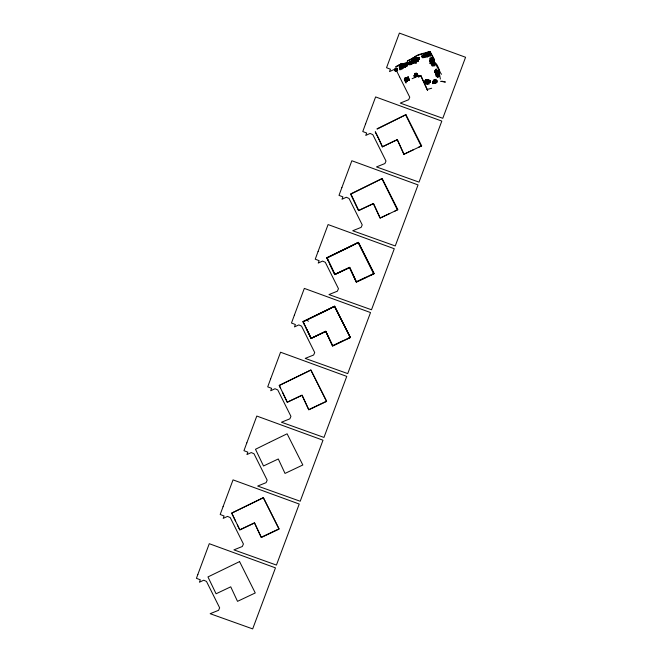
<?xml version="1.0" encoding="UTF-8"?>
<svg xmlns="http://www.w3.org/2000/svg" width="662" height="662" viewBox="0 0 662 662"><rect width="100%" height="100%" fill="white"/><g stroke="black" fill="none" stroke-linecap="round" stroke-linejoin="round"><path stroke-width="0.99" d="M395.611 71.479L396.323 71.173L395.611 71.479L395.479 70.122C393.393 70.064 396.323 71.703 397.605 70.611L397.407 68.583L394.66 68.831L394.858 70.867M395.545 70.801L395.636 71.239M400.535 64.76L399.161 64.884L399.211 65.687L400.593 65.563L400.469 64.082L407.974 62.708M400.113 67.532L399.409 67.714L399.294 66.241M399.914 65.497L400.162 68.335M399.277 66.365L399.98 66.175M400.047 66.854L400.733 66.796M400.866 68.145L399.476 68.393L399.608 69.75L400.982 69.626L400.469 64.082M400.667 66.117L407.544 65.488M400.8 67.474L405.616 67.044M401.139 67.45L401.263 68.922L402.653 68.674M401.205 68.128L402.587 67.996M401.354 66.051L401.486 67.408M402.033 66.109C403.282 61.98 398.044 66.208 395.744 66.754L399.161 64.884M402.67 65.257L405.417 65.008M402.521 67.325L402.637 68.798M403.423 65.877L403.605 68.029L402.918 68.087L402.587 64.702L406.038 64.264M403.489 66.548L404.863 66.423M404.11 65.811L403.894 63.891L405.972 63.585M404.598 63.709L404.664 64.388M404.796 65.745L404.929 67.102M405.351 64.322L405.599 67.16M405.549 66.357L406.923 66.233M406.104 64.942L407.486 64.818M404.929 78.017L407.684 77.768L404.929 78.017L405.177 80.855L406.567 80.607L405.177 80.855M406.17 65.612L405.963 63.709M410.101 63.196L406.65 63.626L406.6 62.832M405.127 80.052L409.24 79.804M406.857 65.555L406.915 66.357M405.682 78.637L405.814 79.994M407.353 63.444L407.403 64.247L408.793 63.999M406.294 78.017L406.617 81.409L407.32 81.219L406.617 81.409M406.369 78.571L404.978 78.819L408.437 78.389M408.04 63.386L407.957 62.832M410.721 62.451L410.912 64.603L408.843 64.802L408.661 62.642M408.727 63.32L408.777 64.123M407.188 79.862L407.312 81.343M407.271 80.425L409.323 80.359L407.254 80.541M407.618 77.09L408.305 77.032L407.618 77.09L407.957 80.359M407.734 78.571L409.124 78.323L409.306 80.474M409.414 63.262L409.546 64.611M418.078 61.492L409.811 62.36L409.761 61.566M410.035 62.518L410.159 63.991L410.854 63.809M408.57 79.738L408.305 77.032M410.233 64.553L410.092 63.32M411.888 62.054L412.07 64.206L411.383 64.272L411.069 60.763M428.852 53.258C423.738 53.903 417.73 54.176 413.543 57.925L411.549 58.786C415.322 57.801 407.113 60.085 407.155 61.417L413.56 57.801C418.028 53.597 424.516 53.299 430.101 51.777L434.322 59.58L434.578 62.418L438.666 69.527L440.387 79.068M414.379 59.092L411.623 59.34M411.334 63.469L414.081 63.221M411.954 62.733L413.328 62.609M412.575 61.988L412.302 59.406M412.509 61.318L409.745 61.682M412.873 57.867L413.005 59.216M413.129 60.573L413.394 63.287M413.196 61.252L417.325 60.879M413.56 57.801L413.824 60.515M413.949 61.864L414.073 63.345M414.313 58.413L414.644 61.806M414.015 62.542L415.397 62.418M414.445 59.77L415.132 59.712M414.511 60.449L411.052 60.879M415 58.355L415.264 61.061M415.198 60.391L417.945 60.134M415.753 58.968L415.62 57.611M415.331 61.74L415.446 63.221L416.15 63.039M414.834 76.726L414.131 76.908L414.015 75.435M412.128 78.695L414.884 77.528L414.569 74.02M415.951 61.003L416.133 63.155M414.635 74.69L416.009 74.566M414.702 75.369L413.998 75.559M416.439 58.91L416.638 60.937M414.768 76.047L421.04 75.816L427.602 90.479L420.867 76.022L418.194 75.857L414.9 77.404M415.256 73.954L415.19 73.275M417.002 57.486L417.391 61.558M415.322 74.632L415.587 77.338M415.521 76.668L416.894 76.544M415.943 73.887L416.141 75.923M417.689 57.429L418.07 61.616M416.075 75.245L418.127 75.178L418.194 75.857M417.788 58.446L418.475 58.38M417.821 58.786L415.057 59.15M416.762 75.187L416.563 73.151M417.912 59.795L418.607 59.737M418.442 58.041L418.591 59.861M416.828 75.865L416.886 76.66M418.574 59.398L419.261 59.332M417.515 75.799L417.325 73.763M419.245 59.456L419.063 57.304M419.129 57.983L413.609 58.604M422.373 55.616L422.555 57.768L423.945 57.52M423.928 57.644L423.746 55.492M423.812 56.171L421.735 56.477M425.74 56.957L424.359 57.205L424.036 53.696M423.879 56.849L421.802 57.155L421.669 55.798L423.738 55.616M424.102 54.375L428.231 54.003M424.168 55.054L425.55 54.929M424.301 56.411L430.49 55.848M424.855 54.987L424.987 56.344M425.418 53.572L425.732 57.081M425.616 55.608L426.99 55.476M426.105 53.506L426.038 52.828L429.481 52.521M426.171 54.185L426.303 55.542M426.369 56.22L426.419 57.023L427.809 56.775M426.791 53.448L427.056 56.154M426.924 54.805L428.984 54.615M427.412 52.703L427.478 53.382M427.611 54.739L427.793 56.891M427.677 55.418L430.432 55.169M425.534 81.062L425.401 79.705M428.165 53.324L428.297 54.681M427.817 83.371L425.749 83.561L425.699 82.758M428.728 51.901L429.117 55.972M426.121 79.986L428.877 79.738M426.386 82.692L426.088 79.647M428.794 52.579L430.168 52.455M426.187 80.665L427.561 80.541M428.918 53.936L430.3 53.812M426.254 81.343L429.009 81.095M426.22 81.004L424.83 81.244M426.94 81.277L427.189 84.107M429.737 55.227L429.464 52.646M431.003 61.376L429.63 61.5L429.497 60.143L434.313 59.704L430.101 51.777L430.482 55.964M427.503 79.862L427.627 81.219M428.19 79.796L428.446 82.51M431.442 58.479L431.301 57.246L431.988 57.18L432.443 61.922L431.756 61.988M429.142 82.452L425.683 82.882M432.029 64.578L431.343 64.636M431.963 63.9L434.015 63.833M432.327 60.449L430.937 60.697M432.394 61.127L433.767 61.003M433.08 61.061L432.816 58.355M432.65 63.833L432.774 65.315M433.014 60.383C435.662 60.275 432.832 60.002 433.833 61.682M433.147 61.74L433.345 63.775M433.213 62.418C438.095 61.963 438.616 71.355 441.513 74.285M433.279 63.097L429.82 63.527L429.762 62.849L431.136 62.724M433.9 62.352L434.214 65.869L434.901 65.803L434.653 62.973M433.966 63.031L434.644 63.097M435.464 83.246L432.691 83.619L432.509 81.459M434.512 61.74L431.07 62.046M432.634 82.94L435.397 82.568M433.329 82.758L433.205 81.401M434.09 83.371L433.759 79.978M434.744 71.215L436.117 71.091M432.501 81.583L433.891 81.335M434.81 71.893C440.089 71.645 438.31 70.114 438.641 75.658M438.318 72.266L434.876 72.58M434.024 82.692L434.073 83.495M434.711 82.626L434.446 79.92M434.578 81.277L433.875 81.459M435.563 72.522L435.877 76.031L439.336 75.592M435.629 73.201L437.003 73.068M434.975 80.772L437.036 80.59M436.415 81.327L435.042 81.451M435.762 74.549L438.517 74.301M436.25 72.456L435.919 69.129L436.606 69.063L436.879 71.719M436.316 73.134L436.63 76.643L437.317 76.585M435.728 81.393L435.844 82.866L436.548 82.684M436.515 75.17L437.888 75.046M436.937 72.398L437.193 75.228M437.069 73.747L439.138 73.565M437.756 73.689L437.433 70.296M437.499 70.975L438.873 70.851L439.055 73.01L438.385 72.944M436.481 82.005L437.168 81.947M437.268 75.782L437.383 77.255L438.087 77.073M437.822 74.367L438.078 77.197M438.021 76.395L439.394 76.271M438.575 74.98L439.27 74.914M382.429 146.608L378.316 137.853L382.322 146.856L394.436 140.965M403.961 154.155L397.283 139.641L403.837 154.304L421.644 145.863L405.93 114.675L377.05 128.8M399.964 66.299L401.834 64.082L406.584 62.956M421.04 75.816L418.334 77.197M377.175 129.082L405.93 114.675M424.028 53.821L427.28 52.133L430.085 51.901M418.616 147.254L421.644 145.863M394.858 211.079L397.349 209.821L381.908 178.74L350.959 194.09L358.672 210.433L373.517 203.466L380.195 217.98L397.887 209.689L382.164 178.5L350.537 193.983L358.564 210.681L373.343 203.673L380.071 218.121L389.703 213.536M351.026 246.347L327.202 257.915L334.906 274.258L349.751 267.291L356.429 281.805L373.591 273.646L358.142 242.565L351.241 246.247M382.322 146.856L397.283 139.641M350.901 246.107L326.78 257.808L328.046 260.472M351.117 245.999L358.39 242.441L374.096 273.795L356.288 282.194L349.561 267.663L334.782 274.639L326.78 257.808L358.407 242.325L374.121 273.514L371.15 274.904M327.144 309.932L303.014 321.633L311.032 338.332L325.82 331.323L332.547 345.771L350.206 337.372L334.376 306.39L327.475 310.073M327.351 309.824L334.624 306.266L350.33 337.62L332.523 346.019L325.803 331.488L311.016 338.464L306.291 328.476M327.268 310.172L303.138 321.881L311.272 338.348L325.679 331.24L332.771 345.903L342.18 341.187M303.378 373.757L279.248 385.458L287.267 402.157L302.054 395.148L308.782 409.596L326.598 401.164L310.875 369.975L279.248 385.45L280.522 388.081M303.585 373.649L310.867 370.091L326.565 401.445L313.184 407.751M403.837 154.304L413.469 149.711M365.937 277.361L356.313 281.946L349.577 267.498L334.798 274.507L330.057 264.651M347.385 338.729L350.355 337.339L334.641 306.15L303.014 321.624L304.288 324.256M312.96 407.858L308.757 409.844L302.038 395.313L287.258 402.289L282.533 392.301M394.569 141.023L397.109 139.847M431.682 88.253L427.296 89.411L427.602 90.479M415.612 57.735L419.054 57.42M431.367 57.925L429.986 58.049L430.449 62.791M430.052 58.728L432.807 58.471M408.644 62.766L410.713 62.576M400.46 64.206L401.834 64.082M432.708 64.636L434.768 64.446M432.087 65.373L434.148 65.19M396.099 69.386L397.473 69.262M396.852 69.998L394.792 70.189M394.883 70.619L396.257 70.495M435.977 69.8L435.29 69.866L435.356 70.544M437.417 70.42L434.669 70.602L434.868 72.704M415.182 73.399L416.555 73.275M414.553 74.136L417.308 73.887M425.393 79.829L426.08 79.771M425.459 80.507L424.764 80.574L424.963 82.601L426.345 82.477M433.742 80.102L434.438 80.044M433.809 80.781L433.122 80.847L433.188 81.525M306.804 320.135L308.442 321.26M438.939 69.171L439.585 75.112M405.674 114.915L421.115 145.996M399.583 76.875L396.588 70.817L393.84 69.609L389.529 71.612L390.423 69.204L386.534 67.723L399.385 33.1L465.576 57.263L442.787 118.299L400.253 103.098L408.669 99.714L409.753 97.231L399.608 76.933M375.296 131.572L377.837 136.844M377.87 137.597L377.58 137.001M235.49 520.953L232.999 515.772M375.313 132.284L378.134 137.464M237.484 525.098L239.743 529.807L254.522 522.798L261.258 537.246L279.066 528.814L263.352 497.625L231.725 513.1L232.734 515.226M404.308 79.316L406.087 83.031L405.194 80.731M439.121 73.681L439.254 75.038M439.32 75.716L439.386 76.395M437.028 80.706L437.16 82.063M436.531 82.808L436.208 79.415L434.835 79.539L435.025 81.575M435.381 82.692L435.447 83.371M433.461 65.248L433.527 65.927L432.154 66.051L431.624 60.631M430.739 58.661L431.334 64.76M428.86 79.862L429.257 83.925L426.502 84.173L426.436 83.495M427.751 82.692L427.884 84.049M411.557 58.67L411.615 59.464M407.469 64.934L407.535 65.612M403.274 64.636L403.34 65.315M396.919 70.677L396.654 67.963L395.28 68.095L395.346 68.765M396.033 68.707L396.298 71.413M197.855 574.426L196.424 578.323L200.313 579.804L199.419 582.212L203.731 580.21L206.478 581.418L219.652 607.832L218.568 610.314L210.152 613.699L252.677 628.9L275.466 567.864L209.275 543.701L197.855 574.426M223.053 506.703L220.189 514.498L224.079 515.979L223.185 518.387L227.496 516.385L230.244 517.593L243.417 544.007L242.325 546.489L233.909 549.874L276.443 565.075L299.232 504.039L233.041 479.876L223.053 506.703M246.818 442.878L243.955 450.673L247.836 452.154L246.943 454.562L251.254 452.56L254.009 453.768L267.175 480.182L266.091 482.664L257.675 486.049L300.209 501.25L322.998 440.213L256.798 416.05L246.818 442.878M270.584 379.053L267.713 386.848L271.602 388.329L270.708 390.737L275.02 388.735L277.767 389.943L290.941 416.357L289.857 418.839L281.441 422.224L323.966 437.425L346.756 376.388L280.564 352.225L270.584 379.053M294.342 315.228L291.479 323.023L295.368 324.504L294.474 326.912L298.785 324.91L301.533 326.118L314.707 352.532L313.623 355.014L305.207 358.399L347.732 373.6L370.521 312.563L304.33 288.4L294.342 315.228M318.108 251.403L315.244 259.198L319.134 260.679L318.232 263.087L322.551 261.085L325.299 262.293L338.464 288.706L337.38 291.189L328.964 294.573L371.498 309.775L394.287 248.738L328.087 224.575L318.108 251.403M341.873 187.578L339.002 195.373L342.891 196.854L341.997 199.262L346.309 197.259L349.056 198.468L362.23 224.881L361.146 227.364L352.73 230.748L395.255 245.95L418.045 184.913L351.853 160.75L341.873 187.578M365.631 123.753L362.768 131.548L366.657 133.029L365.763 135.437L370.075 133.434L372.822 134.643L385.996 161.056L384.912 163.539L376.496 166.923L419.021 182.124L441.811 121.088L375.619 96.925L365.631 123.753M269.426 442.39L255.491 449.275L263.509 465.982L278.288 458.973L285.024 473.421L302.832 464.989L287.109 433.8L269.426 442.39M263.344 497.783L231.725 513.108L239.834 529.956L254.498 522.997L261.283 537.519L279.025 529.128L263.344 497.783M239.578 561.599L207.959 576.933L216.077 593.781L230.74 586.822L237.517 601.344L255.259 592.953L239.578 561.599M430.341 80.756L429.655 80.814L429.712 81.492L430.408 81.434L430.341 80.756M430.441 81.774L429.746 81.831L429.812 82.51L430.499 82.452L430.441 81.774M442.348 81.318L440.743 81.343L445.41 82.047L442.348 81.318"/></g></svg>
